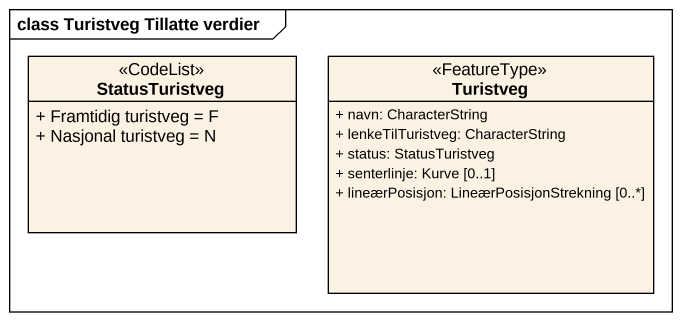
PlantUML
@startuml
mainframe class Turistveg Tillatte verdier
hide circle
hide empty members
skinparam classAttributeIconSize 0
class StatusTuristveg <<CodeList>> {
  + Framtidig turistveg = F
  + Nasjonal turistveg = N
}
class Turistveg <<FeatureType>> {
  + navn: CharacterString
  + lenkeTilTuristveg: CharacterString
  + status: StatusTuristveg
  + senterlinje: Kurve [0..1]
  + lineærPosisjon: LineærPosisjonStrekning [0..*]
}
@enduml
